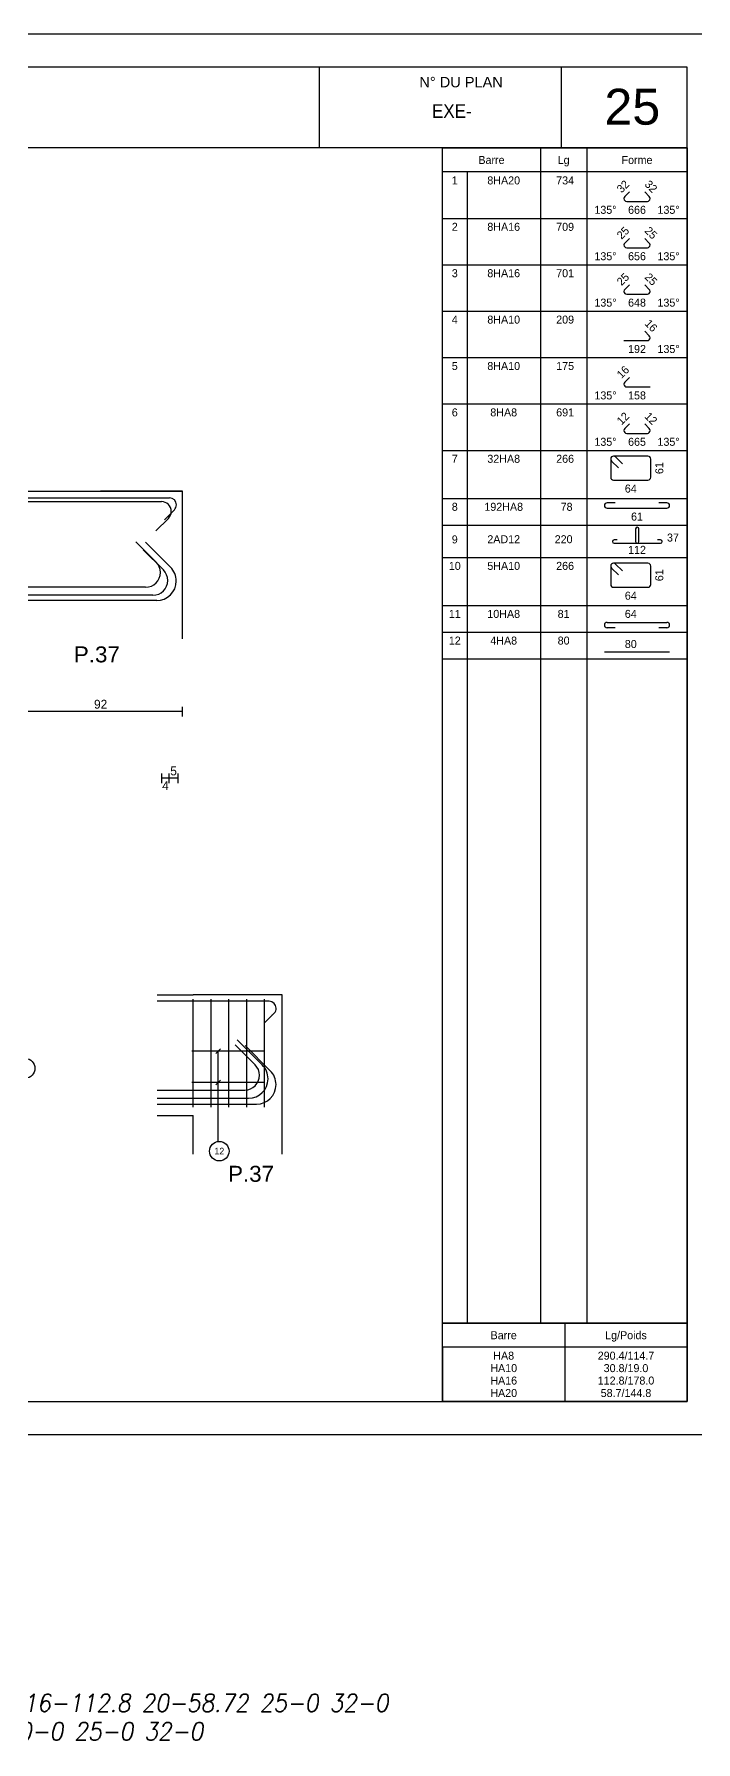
# Model space of a CAD drawing. Extents: x -12912 to 27386, y 1818 to 8189.
# Drawn here: x 16609 to 16981, y 3010 to 3971 of the extents above; entities that cross this region are included whole.
import ezdxf
from ezdxf.enums import TextEntityAlignment as Align

# ---------------------------------------------------------------- set-up
doc = ezdxf.new("R2010")
doc.units = 0
doc.header["$MEASUREMENT"] = 0
doc.layers.get('0').update_dxf_attribs({"linetype": 'CONTINUOUS'})
for name, color, linetype in [('1', 7, 'CONTINUOUS'), ('173', 7, 'CONTINUOUS'), ('5', 7, 'CONTINUOUS'), ('6', 7, 'CONTINUOUS'), ('7', 7, 'CONTINUOUS'), ('GO-CARTOUCHE', 7, 'CONTINUOUS'), ('GO-TEXTE', 9, 'CONTINUOUS'), ('STR_TXT', 102, 'CONTINUOUS')]:
    doc.layers.add(name, color=color, linetype=linetype)
doc.styles.add('ARIAL', font='ARIAL.TTF')
doc.styles.add('Tableau', font='romans.shx', dxfattribs={"width": 0.9, "oblique": 10})
doc.styles.add('TEXTEBA', font='ARIAL.TTF')

# ---------------------------------------------------------------- blocks, each defined once
blk = doc.blocks.new('Smallsp')
at = {"layer": 'STR_TXT', "linetype": 'Continuous'}
for points in [[(0, 15), (0, -15)], [(-30, 0), (40, 0)]]:
    blk.add_lwpolyline(points, dxfattribs=at)
at = {"layer": 'STR_TXT', "linetype": 'Continuous', "style": 'Tableau', "oblique": 10, "width": 0.9}
for s, p in [('HA', (-23.6, 1.89)), ('AD', (-22.2, -13.94))]:
    blk.add_text(s, height=10, dxfattribs=at).set_placement(p)
for tag, p in [('SPAD', (1.4, 1.89)), ('SPHA', (1.4, -14.11))]:
    blk.add_attdef(tag, p, '', height=10, dxfattribs=at)

msp = doc.modelspace()

# ---------------------------------------------------------------- linework, layer by layer
at = {"layer": '1', "color": 1}
for points in [[(16666.434, 3684.919), (16677.747, 3673.605)], [(16670.534, 3680.469), (16681.847, 3669.155)], [(16671.714, 3684.857), (16685.856, 3670.714)], [(16671.878, 3659.436), (16042.278, 3659.436)], [(16680.178, 3667.736), (16680.178, 3667.736)], [(16684.278, 3663.286), (16684.278, 3663.286)], [(16689.078, 3662.936), (16689.078, 3662.936)], [(16678.078, 3651.936), (16036.078, 3651.936)], [(16675.978, 3654.986), (16038.178, 3654.986)], [(16733.428, 3390.863), (16722.114, 3402.177)], [(16737.437, 3390.822), (16723.295, 3404.964)], [(16741.937, 3387.572), (16727.795, 3401.714)], [(16735.859, 3384.994), (16735.859, 3384.994)], [(16740.659, 3383.044), (16740.659, 3383.044)], [(16678.3, 3376.694), (16727.559, 3376.694)], [(16678.3, 3372.044), (16729.659, 3372.044)], [(16745.159, 3379.794), (16745.159, 3379.794)], [(16678.3, 3368.794), (16734.159, 3368.794)]]:
    msp.add_lwpolyline(points, dxfattribs=at)
for centre, radius, start, end in [((16671.878, 3667.736), 8.3, 0, 45), ((16675.978, 3663.286), 8.3, 0, 45), ((16678.078, 3662.936), 11, 0, 45), ((16671.878, 3667.736), 8.3, 270, 0), ((16675.978, 3663.286), 8.3, 270, 0), ((16678.078, 3662.936), 11, 270, 0), ((16727.559, 3384.994), 8.3, 0, 45), ((16729.659, 3383.044), 11, 0, 45), ((16727.559, 3384.994), 8.3, 270, 0), ((16729.659, 3383.044), 11, 270, 0), ((16734.159, 3379.794), 11, 0, 45), ((16734.159, 3379.794), 11, 270, 0)]:
    msp.add_arc(centre, radius, start, end, dxfattribs=at)
at = {"layer": '173', "color": 173}
for p, q in [((16738.104, 3398.583), (16697.883, 3398.583)), ((16738.104, 3380.893), (16697.883, 3380.893))]:
    msp.add_line(p, q, dxfattribs=at)
for points in [[(16838.766, 3906.498), (16976.266, 3906.498), (16976.266, 3245.562), (16838.766, 3245.562), (16838.766, 3906.498)], [(16838.766, 3245.562), (16976.266, 3245.562), (16976.266, 3201.562), (16838.766, 3201.562), (16838.766, 3245.562)]]:
    msp.add_lwpolyline(points, close=True, dxfattribs=at)
for points in [[(16893.766, 3906.498), (16893.766, 3245.562)], [(16919.891, 3906.498), (16919.891, 3245.562)], [(16976.266, 3892.998), (16838.766, 3892.998)], [(16852.516, 3892.998), (16852.516, 3245.562)], [(16943.769, 3881.739), (16941.162, 3879.132)], [(16954.995, 3879.132), (16952.387, 3881.739)], [(16940.703, 3878.025), (16940.703, 3878.025)], [(16942.269, 3876.459), (16953.888, 3876.459)], [(16955.453, 3878.025), (16955.453, 3878.025)], [(16838.766, 3866.906), (16976.266, 3866.906)], [(16940.703, 3851.932), (16940.703, 3851.932)], [(16943.769, 3855.647), (16941.162, 3853.039)], [(16954.995, 3853.039), (16952.387, 3855.647)], [(16955.453, 3851.932), (16955.453, 3851.932)], [(16942.269, 3850.367), (16953.888, 3850.367)], [(16838.766, 3840.814), (16976.266, 3840.814)], [(16940.703, 3825.84), (16940.703, 3825.84)], [(16943.769, 3829.554), (16941.162, 3826.947)], [(16942.269, 3824.274), (16953.888, 3824.274)], [(16954.995, 3826.947), (16952.387, 3829.554)], [(16955.453, 3825.84), (16955.453, 3825.84)], [(16838.766, 3814.721), (16976.266, 3814.721)], [(16954.995, 3800.855), (16952.387, 3803.462)], [(16940.703, 3798.182), (16953.888, 3798.182)], [(16955.453, 3799.748), (16955.453, 3799.748)], [(16838.766, 3788.629), (16976.266, 3788.629)], [(16943.769, 3777.37), (16941.162, 3774.762)], [(16940.703, 3773.655), (16940.703, 3773.655)], [(16942.269, 3772.09), (16955.453, 3772.09)], [(16838.766, 3762.537), (16976.266, 3762.537)], [(16940.703, 3747.563), (16940.703, 3747.563)], [(16943.769, 3751.278), (16941.162, 3748.67)], [(16942.269, 3745.998), (16953.888, 3745.998)], [(16954.995, 3748.67), (16952.387, 3751.278)], [(16955.453, 3747.563), (16955.453, 3747.563)], [(16838.766, 3736.445), (16976.266, 3736.445)], [(16933.303, 3731.575), (16933.303, 3721.315)], [(16933.303, 3731.575), (16933.303, 3731.575)], [(16933.778, 3730.429), (16937.596, 3726.611)], [(16934.923, 3733.195), (16934.923, 3733.195)], [(16954.233, 3733.195), (16934.923, 3733.195)], [(16939.887, 3728.902), (16936.069, 3732.72)], [(16955.853, 3721.315), (16955.853, 3731.575)], [(16934.923, 3719.695), (16954.233, 3719.695)], [(16028.878, 3709.736), (16685.278, 3709.736)], [(16838.766, 3709.445), (16976.266, 3709.445)], [(16688.036, 3703.079), (16682.379, 3697.422)], [(16689.178, 3705.836), (16689.178, 3705.836)], [(16929.756, 3705.445), (16929.756, 3705.445)], [(16935.756, 3706.945), (16931.256, 3706.945)], [(16931.256, 3703.945), (16964.9, 3703.945)], [(16964.9, 3706.945), (16960.4, 3706.945)], [(16966.4, 3705.445), (16966.4, 3705.445)], [(16838.766, 3694.445), (16976.266, 3694.445)], [(16838.766, 3694.445), (16976.266, 3694.445)], [(16838.766, 3694.445), (16976.266, 3694.445)], [(16947.318, 3692.272), (16947.318, 3685.133)], [(16949.191, 3685.133), (16949.191, 3692.272)], [(16934.255, 3685.133), (16934.255, 3685.133)], [(16936.963, 3686.07), (16935.191, 3686.07)], [(16935.191, 3684.196), (16948.255, 3684.196)], [(16948.255, 3684.196), (16961.318, 3684.196)], [(16961.318, 3686.07), (16959.546, 3686.07)], [(16962.255, 3685.133), (16962.255, 3685.133)], [(16838.766, 3676.215), (16976.266, 3676.215)], [(16838.766, 3676.215), (16976.266, 3676.215)], [(16838.766, 3676.215), (16976.266, 3676.215)], [(16838.766, 3676.215), (16976.266, 3676.215)], [(16933.303, 3671.345), (16933.303, 3661.085)], [(16933.303, 3671.345), (16933.303, 3671.345)], [(16933.778, 3670.199), (16937.596, 3666.381)], [(16934.923, 3672.965), (16934.923, 3672.965)], [(16954.233, 3672.965), (16934.923, 3672.965)], [(16939.887, 3668.672), (16936.069, 3672.49)], [(16955.853, 3661.085), (16955.853, 3671.345)], [(16934.923, 3659.465), (16954.233, 3659.465)], [(16838.766, 3649.215), (16976.266, 3649.215)], [(16838.766, 3649.215), (16976.266, 3649.215)], [(16838.766, 3649.215), (16976.266, 3649.215)], [(16838.766, 3649.215), (16976.266, 3649.215)], [(16838.766, 3649.215), (16976.266, 3649.215)], [(16838.766, 3649.215), (16976.266, 3649.215)], [(16838.766, 3649.215), (16976.266, 3649.215)], [(16838.766, 3649.215), (16976.266, 3649.215)], [(16838.766, 3649.215), (16976.266, 3649.215)], [(16838.766, 3649.215), (16976.266, 3649.215)], [(16838.766, 3634.215), (16976.266, 3634.215)], [(16929.756, 3638.215), (16929.756, 3638.215)], [(16931.256, 3639.715), (16964.9, 3639.715)], [(16935.756, 3636.715), (16931.256, 3636.715)], [(16964.9, 3636.715), (16960.4, 3636.715)], [(16966.4, 3638.215), (16966.4, 3638.215)], [(16929.756, 3623.215), (16966.4, 3623.215)], [(16838.766, 3619.215), (16976.266, 3619.215)], [(16838.766, 3619.215), (16976.266, 3619.215)], [(16741.359, 3426.594), (16678.3, 3426.594)], [(16698.659, 3366.994), (16698.659, 3427.794)], [(16708.659, 3366.994), (16708.659, 3427.794)], [(16718.659, 3366.994), (16718.659, 3427.794)], [(16728.659, 3366.994), (16728.659, 3427.794)], [(16738.46, 3414.28), (16744.117, 3419.936)], [(16738.659, 3366.994), (16738.659, 3427.794)], [(16745.259, 3422.694), (16745.259, 3422.694)], [(16907.516, 3245.562), (16907.516, 3201.562)], [(16976.266, 3232.062), (16838.766, 3232.062)], [(16838.766, 3232.062), (16838.766, 3201.562)]]:
    msp.add_lwpolyline(points, dxfattribs=at)
for centre, radius, start, end in [((16942.269, 3878.025), 1.566, 135, 180), ((16942.269, 3878.025), 1.566, 180, 270), ((16953.888, 3878.025), 1.566, 270, 0), ((16953.888, 3878.025), 1.566, 0, 45), ((16942.269, 3851.932), 1.566, 135, 180), ((16942.269, 3851.932), 1.566, 180, 270), ((16953.888, 3851.932), 1.566, 270, 0), ((16953.888, 3851.932), 1.566, 0, 45), ((16942.269, 3825.84), 1.566, 135, 180), ((16942.269, 3825.84), 1.566, 180, 270), ((16953.888, 3825.84), 1.566, 270, 0), ((16953.888, 3825.84), 1.566, 0, 45), ((16953.888, 3799.748), 1.566, 270, 0), ((16953.888, 3799.748), 1.566, 0, 45), ((16942.269, 3773.655), 1.566, 135, 180), ((16942.269, 3773.655), 1.566, 180, 270), ((16942.269, 3747.563), 1.566, 135, 180), ((16942.269, 3747.563), 1.566, 180, 270), ((16953.888, 3747.563), 1.566, 270, 0), ((16953.888, 3747.563), 1.566, 0, 45), ((16934.923, 3731.575), 1.62, 90, 180), ((16934.923, 3731.575), 1.62, 180, 225), ((16934.923, 3731.575), 1.62, 45, 90), ((16954.233, 3731.575), 1.62, 0, 90), ((16934.923, 3721.315), 1.62, 180, 270), ((16954.233, 3721.315), 1.62, 270, 0), ((16685.278, 3705.836), 3.9, 0, 90), ((16685.278, 3705.836), 3.9, 315, 0), ((16931.256, 3705.445), 1.5, 90, 180), ((16931.256, 3705.445), 1.5, 180, 270), ((16964.9, 3705.445), 1.5, 0, 90), ((16964.9, 3705.445), 1.5, 270, 0), ((16948.255, 3692.272), 0.937, 90, 180), ((16948.255, 3692.272), 0.937, 0, 90), ((16935.191, 3685.133), 0.937, 90, 180), ((16935.191, 3685.133), 0.937, 180, 270), ((16948.255, 3685.133), 0.937, 180, 270), ((16948.255, 3685.133), 0.937, 270, 0), ((16961.318, 3685.133), 0.937, 0, 90), ((16961.318, 3685.133), 0.937, 270, 0), ((16934.923, 3671.345), 1.62, 90, 180), ((16934.923, 3671.345), 1.62, 180, 225), ((16934.923, 3671.345), 1.62, 45, 90), ((16954.233, 3671.345), 1.62, 0, 90), ((16934.923, 3661.085), 1.62, 180, 270), ((16954.233, 3661.085), 1.62, 270, 0), ((16931.256, 3638.215), 1.5, 90, 180), ((16931.256, 3638.215), 1.5, 180, 270), ((16964.9, 3638.215), 1.5, 0, 90), ((16964.9, 3638.215), 1.5, 270, 0), ((16741.359, 3422.694), 3.9, 0, 90), ((16741.359, 3422.694), 3.9, 315, 0)]:
    msp.add_arc(centre, radius, start, end, dxfattribs=at)
at = {"layer": '5', "color": 5}
for points in [[(16497.23, 3707.586), (16680.778, 3707.586)], [(16684.667, 3698.197), (16677.596, 3691.126)], [(16686.278, 3702.086), (16686.278, 3702.086)], [(16692.578, 3586.77), (16692.578, 3592.27)], [(16692.578, 3589.52), (16600.578, 3589.52)], [(16680.978, 3549.27), (16680.978, 3554.77)], [(16685.078, 3549.27), (16685.078, 3554.77)], [(16690.078, 3549.27), (16690.078, 3554.77)], [(16685.078, 3552.02), (16680.978, 3552.02)], [(16690.078, 3552.02), (16685.078, 3552.02)], [(16742.359, 3418.944), (16742.359, 3418.944)]]:
    msp.add_lwpolyline(points, dxfattribs=at)
for start, end in [(0, 90), (315, 0)]:
    msp.add_arc((16680.778, 3702.086), 5.5, start, end, dxfattribs=at)
at = {"layer": '6', "color": 6}
for points in [[(16713.987, 3399.893), (16711.335, 3397.242)], [(16712.661, 3347.786), (16712.661, 3398.583)], [(16713.987, 3382.219), (16711.335, 3379.568)]]:
    msp.add_lwpolyline(points, dxfattribs=at)
for centre in [(16604.171, 3388.896), (16713.269, 3342.32)]:
    msp.add_circle(centre, 5.5, dxfattribs=at)
at = {"layer": '7', "color": 7}
for points in [[(16600.578, 3713.436), (16692.578, 3713.436)], [(16692.578, 3713.436), (16646.578, 3713.436)], [(16692.578, 3630.436), (16692.578, 3713.436)], [(16692.578, 3630.436), (16692.578, 3645.436)], [(16678.3, 3430.294), (16698.659, 3430.294)], [(16748.659, 3430.294), (16698.659, 3430.294)], [(16748.659, 3430.294), (16723.659, 3430.294)], [(16748.659, 3340.71), (16748.659, 3430.294)], [(16678.3, 3362.294), (16698.659, 3362.294)], [(16698.659, 3340.71), (16698.659, 3362.294)], [(16748.659, 3340.71), (16748.659, 3362.294)]]:
    msp.add_lwpolyline(points, dxfattribs=at)
at = {"layer": 'GO-CARTOUCHE', "linetype": 'Continuous'}
for points in [[(16994.824, 3183.004), (16994.824, 3970.504), (15881.188, 3970.504), (15881.188, 3183.004)], [(16976.266, 3201.562), (16976.266, 3951.945), (15899.747, 3951.945), (15899.747, 3201.562)]]:
    msp.add_lwpolyline(points, close=True, dxfattribs=at)
at = {"layer": 'GO-TEXTE', "color": 7}
for points in [[(16769.462, 3951.945), (16769.462, 3906.498)], [(16905.522, 3951.945), (16905.522, 3906.498)], [(16976.266, 3906.498), (15899.747, 3906.498)]]:
    msp.add_lwpolyline(points, dxfattribs=at)

# ---------------------------------------------------------------- block references
at = {"layer": 'STR_TXT', "linetype": 'Continuous'}
msp.add_blockref('Smallsp', (16358.773, 3025.129), dxfattribs=at).add_auto_attribs({'SPHA': '6-0 8-0 10-0 12-4.4 14-0 16-0 20-0 25-0 32-0 ', 'SPAD': '6-0 8-301.46 10-44.02 12-0 14-0 16-112.8 20-58.72 25-0 32-0 '})

# ---------------------------------------------------------------- texts
at = {"style": 'ARIAL'}
for p in [(16631.537, 3626.193), (16718.224, 3334.068)]:
    msp.add_text('P.37', height=8.9847, dxfattribs=at).set_placement(p, align=Align.TOP_LEFT)
at = {"layer": '173', "color": 173}
for s, p in [('Barre', (16866.266, 3899.748)), ('Lg', (16906.828, 3899.748)), ('Forme', (16948.078, 3899.748)), ('Barre', (16873.141, 3238.812)), ('Lg/Poids', (16941.891, 3238.812))]:
    msp.add_text(s, height=4.5, dxfattribs=at).set_placement(p, align=Align.MIDDLE_CENTER)
for s, p in [('1', (16845.641, 3890.498)), ('8HA20', (16873.141, 3890.498)), (' 734', (16906.828, 3890.498)), ('666', (16948.078, 3873.959)), ('2', (16845.641, 3864.406)), ('8HA16', (16873.141, 3864.406)), (' 709', (16906.828, 3864.406)), ('656', (16948.078, 3847.867)), ('3', (16845.641, 3838.314)), ('8HA16', (16873.141, 3838.314)), (' 701', (16906.828, 3838.314)), ('648', (16948.078, 3821.774)), ('4', (16845.641, 3812.221)), ('8HA10', (16873.141, 3812.221)), (' 209', (16906.828, 3812.221)), ('192', (16948.078, 3795.682)), ('5', (16845.641, 3786.129)), ('8HA10', (16873.141, 3786.129)), (' 175', (16906.828, 3786.129)), ('158', (16948.078, 3769.59)), ('6', (16845.641, 3760.037)), ('8HA8', (16873.141, 3760.037)), (' 691', (16906.828, 3760.037)), ('665', (16948.078, 3743.498)), ('7', (16845.641, 3733.945)), ('32HA8', (16873.141, 3733.945)), (' 266', (16906.828, 3733.945)), ('64', (16944.578, 3717.195)), ('8', (16845.641, 3706.945)), ('192HA8', (16873.141, 3706.945)), ('  78', (16906.828, 3706.945)), ('61', (16948.078, 3701.445)), ('9', (16845.641, 3688.606)), ('2AD12', (16873.141, 3688.715)), ('220', (16906.828, 3688.715)), ('37', (16968.286, 3689.652)), ('112', (16948.078, 3682.737)), ('10', (16845.641, 3673.715)), ('5HA10', (16873.141, 3673.715)), (' 266', (16906.828, 3673.715)), ('64', (16944.578, 3656.965)), ('11', (16845.641, 3646.715)), ('10HA8', (16873.141, 3646.715)), ('81', (16906.828, 3646.715)), ('64', (16944.578, 3646.715)), ('12', (16845.641, 3631.715)), ('4HA8', (16873.141, 3631.715)), ('80', (16906.828, 3631.715)), ('80', (16944.578, 3629.801)), ('HA8', (16873.141, 3229.562)), ('290.4/114.7', (16941.891, 3229.562)), ('HA10', (16873.141, 3222.562)), ('30.8/19.0', (16941.891, 3222.562)), ('HA16', (16873.141, 3215.562)), ('HA20', (16873.141, 3208.562)), ('112.8/178.0', (16941.891, 3215.562)), ('58.7/144.8', (16941.891, 3208.562))]:
    msp.add_text(s, height=4.5, dxfattribs=at).set_placement(p, align=Align.TOP_CENTER)
for s, p in [('32', (16939.394, 3880.899)), ('25', (16939.394, 3854.807)), ('25', (16939.394, 3828.715)), ('16', (16939.394, 3776.53)), ('12', (16939.394, 3750.438))]:
    msp.add_text(s, height=4.5, rotation=45, dxfattribs=at).set_placement(p)
for s, p in [('32', (16956.762, 3880.899)), ('25', (16956.762, 3854.807)), ('25', (16956.762, 3828.715)), ('16', (16956.762, 3802.622)), ('12', (16956.762, 3750.438))]:
    msp.add_text(s, height=4.5, rotation=315, dxfattribs=at).set_placement(p, align=Align.RIGHT)
for p in [(16936.578, 3873.959), (16936.578, 3847.867), (16936.578, 3821.774), (16936.578, 3769.59), (16936.578, 3743.498)]:
    msp.add_text('135°', height=4.5, dxfattribs=at).set_placement(p, align=Align.TOP_RIGHT)
for p in [(16959.578, 3873.959), (16959.578, 3847.867), (16959.578, 3821.774), (16959.578, 3795.682), (16959.578, 3743.498)]:
    msp.add_text('135°', height=4.5, dxfattribs=at).set_placement(p, align=Align.TOP_LEFT)
for p in [(16958.353, 3726.445), (16958.353, 3666.215)]:
    msp.add_text('61', height=4.5, rotation=90, dxfattribs=at).set_placement(p, align=Align.TOP_CENTER)
at = {"layer": '5', "color": 5}
for s, p in [('92', (16646.578, 3591.16)), ('5', (16687.578, 3553.66))]:
    msp.add_text(s, height=5, dxfattribs=at).set_placement(p, align=Align.CENTER)
msp.add_text('4', height=5, dxfattribs=at).set_placement((16683.028, 3550.379), align=Align.TOP_CENTER)
at = {"layer": '6', "color": 6}
msp.add_text('12', height=3.75, dxfattribs=at).set_placement((16713.269, 3342.32), align=Align.MIDDLE_CENTER)
at = {"layer": 'GO-CARTOUCHE', "color": 2, "style": 'TEXTEBA'}
msp.add_text('25', height=20.1986, dxfattribs=at).set_placement((16929.741, 3919.597))
at = {"layer": 'GO-CARTOUCHE', "color": 2, "style": 'TEXTEBA', "width": 0.9}
msp.add_text('EXE-', height=7.6364, dxfattribs=at).set_placement((16843.965, 3923.43), align=Align.CENTER)
at = {"layer": 'GO-TEXTE', "style": 'TEXTEBA'}
msp.add_text('N° DU PLAN', height=5.8564, dxfattribs=at).set_placement((16849.189, 3940.602), align=Align.CENTER)

doc.saveas('drawing.dxf')
